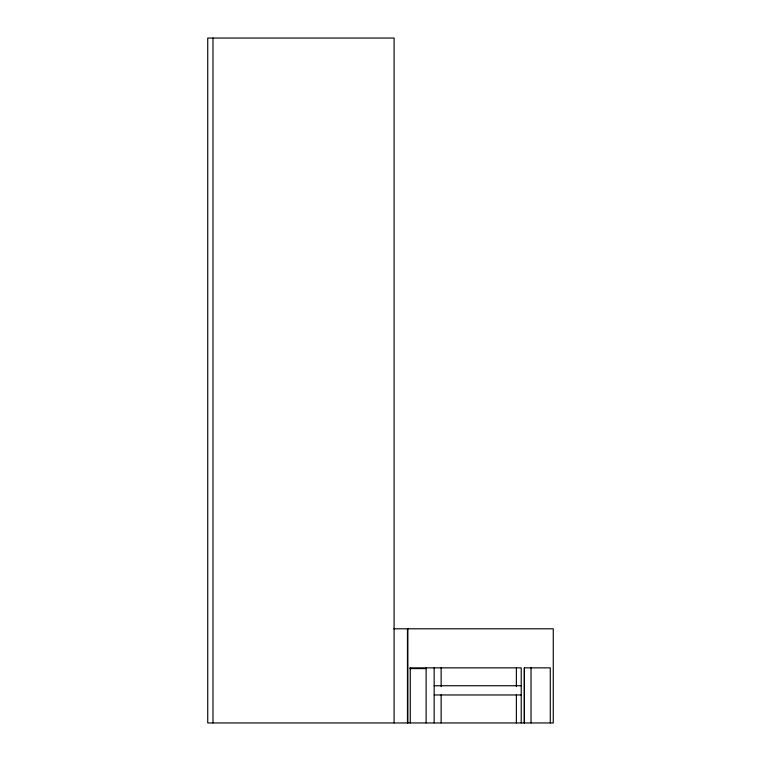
<?xml version="1.0" encoding="UTF-8"?>
<svg xmlns="http://www.w3.org/2000/svg" width="761" height="761" viewBox="0 0 761 761"><rect width="100%" height="100%" fill="white"/><g stroke="black" fill="none" stroke-linecap="round" stroke-linejoin="round"><path stroke-width="1.14" d="M393.856 628.805L553.266 628.805L553.266 722.95L207.734 722.95L207.734 38.05L394.103 38.05L394.103 722.95M426.122 668.605L410.046 668.605L410.046 667.854L521.228 667.854L521.228 722.95M434.16 685.737L521.228 685.737M434.16 694.964L521.228 694.964M550.289 722.95L550.289 667.854L524.262 667.854L524.262 722.95M531.035 667.854L531.035 722.95M524.424 667.854L524.424 722.95M516.377 667.854L516.377 686.612M516.377 694.822L516.377 722.95M441.133 667.854L441.133 686.612M441.133 694.822L441.133 722.95M434.16 667.854L434.16 722.95M426.122 667.854L426.122 722.95M410.265 667.854L410.265 722.95M407.848 628.805L407.848 722.95M407.458 628.805L407.458 722.95M212.994 38.05L212.994 722.95"/></g></svg>
